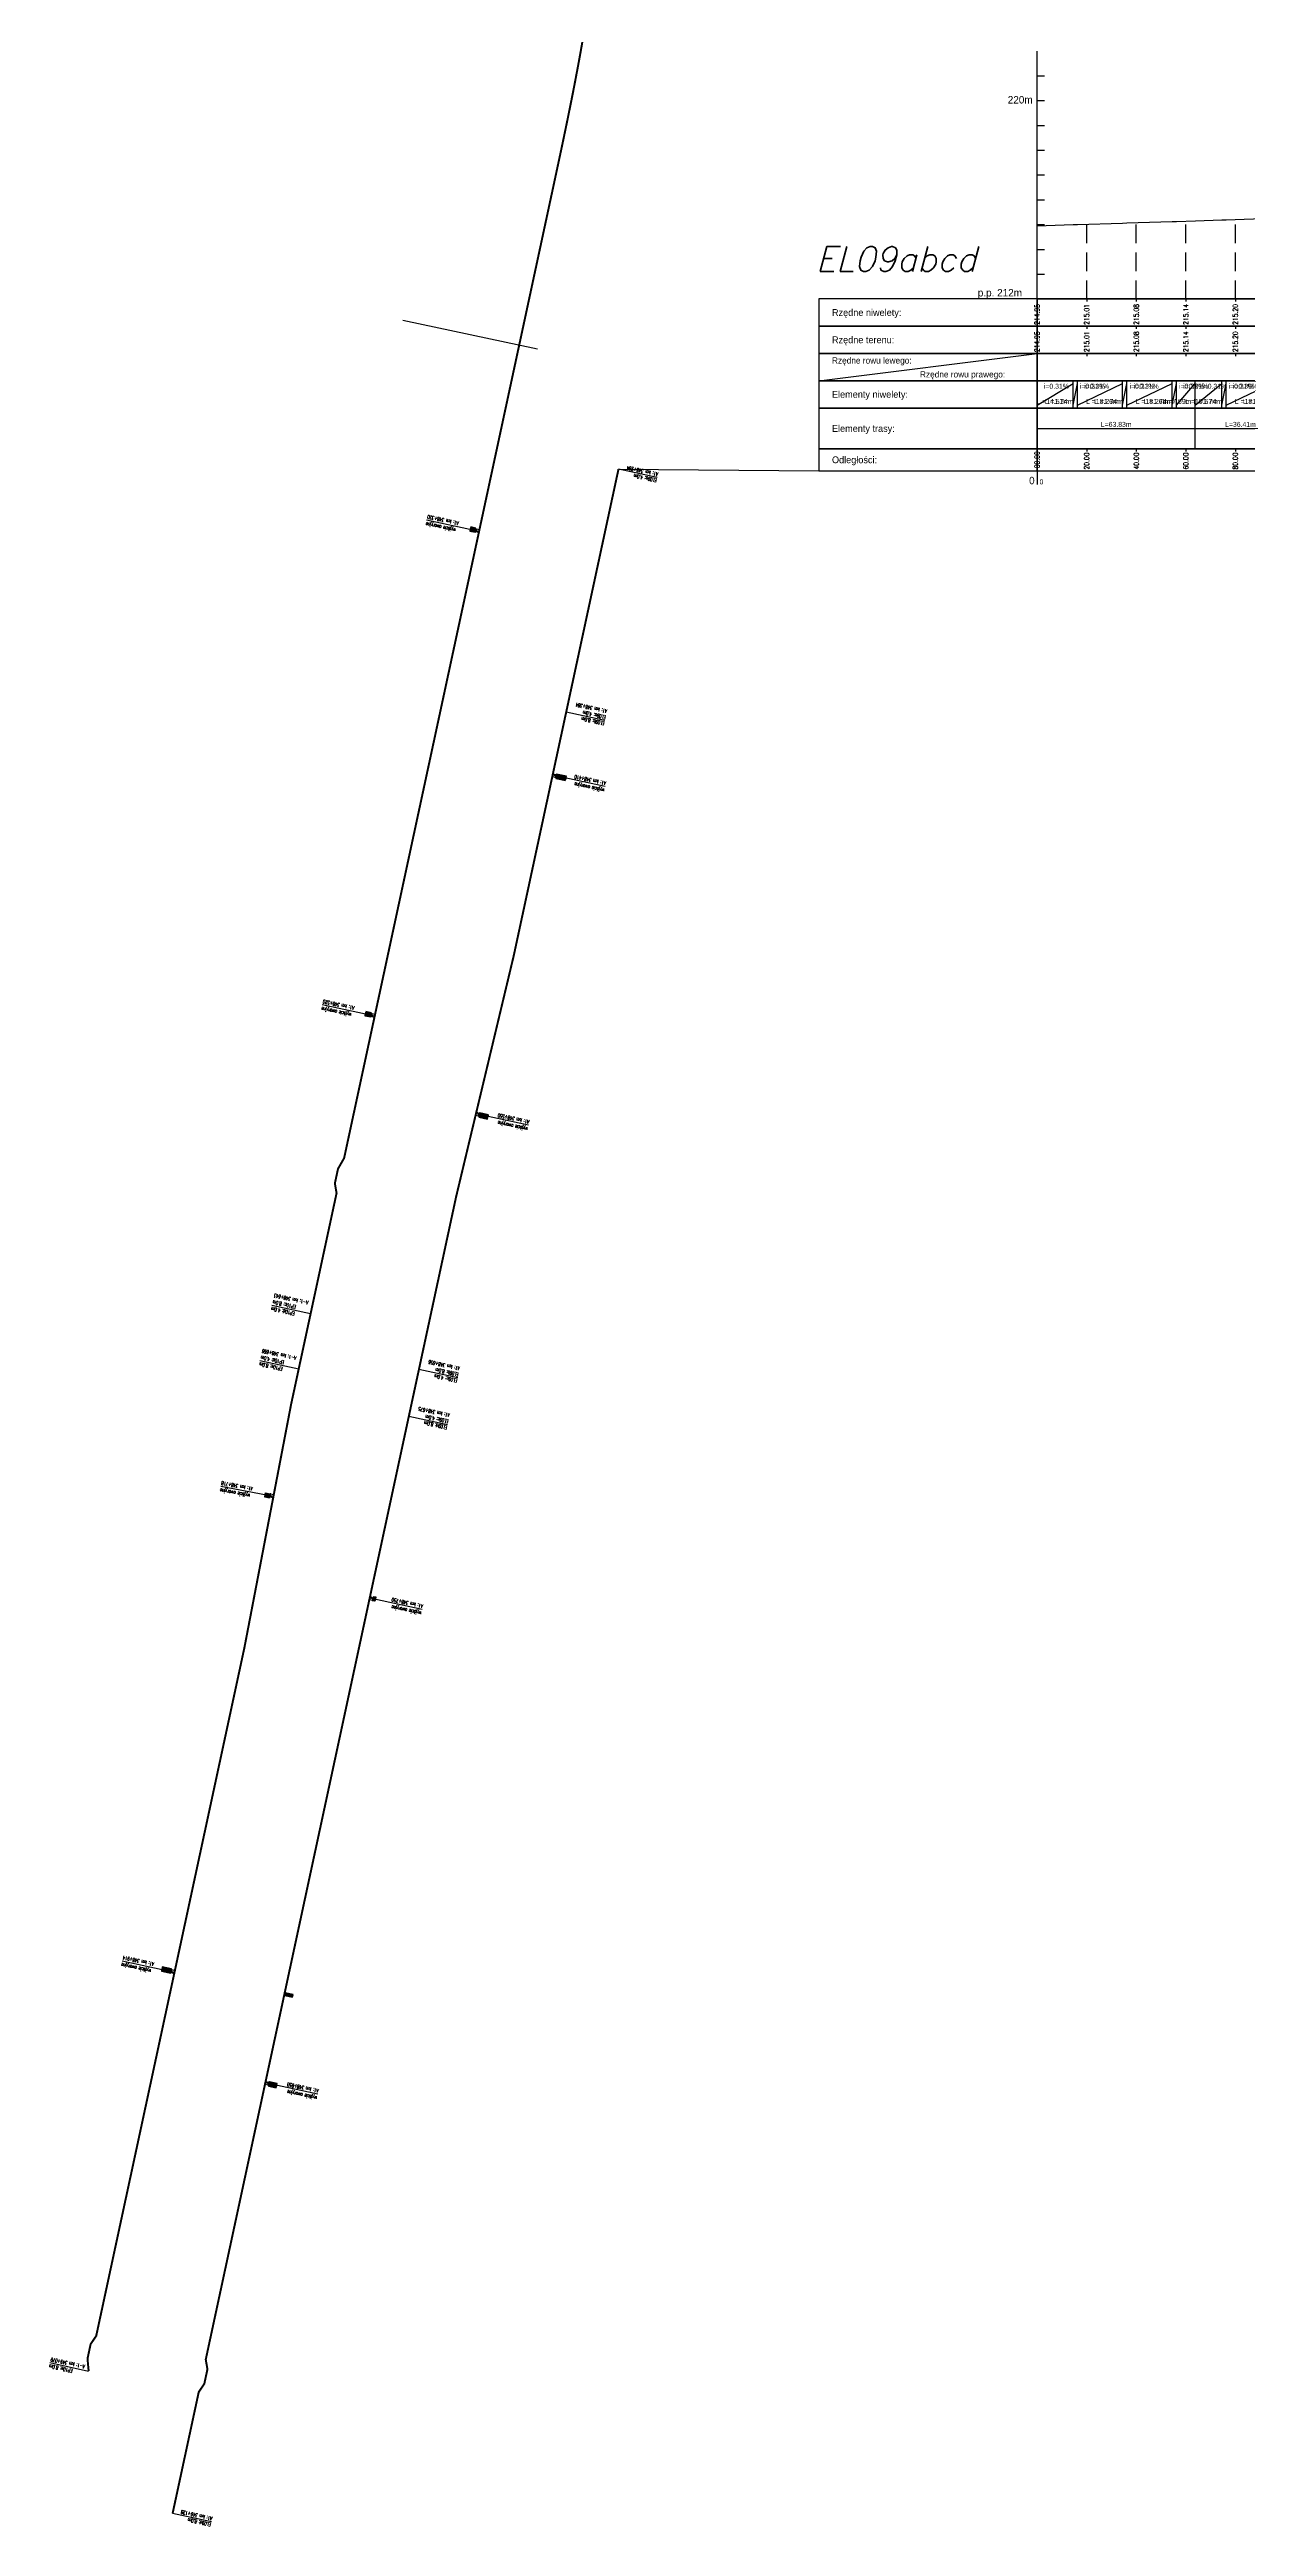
# Model space of a CAD drawing. Header units: metres. Extents: x 7399493 to 7407015, y 5696902 to 5712236.
# Drawn here: x 7405287 to 7405770, y 5699513 to 5700512 of the extents above; entities that cross this region are included whole.
import ezdxf

# ---------------------------------------------------------------- set-up
doc = ezdxf.new("R2010")
doc.units = ezdxf.units.M
doc.linetypes.add('DASHED', pattern=[0.75, 0.5, -0.25])
for name, color, linetype in [('Drzwi ewakuacyjne', 100, 'Continuous'), ('Drzwi ewakuacyjne_opis', 7, 'Continuous'), ('Ekran_akustyczny_4m_opis', 7, 'Continuous'), ('Ekran_akustyczny_8m', 100, 'Continuous'), ('Ekran_akustyczny_8m_opis', 7, 'Continuous'), ('pomoc', 140, 'Continuous'), ('PR_0', 7, 'Continuous'), ('PR_istniejacy_teren', 7, 'Continuous'), ('Schody ewakuacyjne', 100, 'Continuous')]:
    doc.layers.add(name, color=color, linetype=linetype)
doc.styles.add('simplex 0.60', font='simplex.shx', dxfattribs={"width": 0.6})
doc.styles.add('simplex 0.80', font='simplex.shx', dxfattribs={"width": 0.8})
doc.styles.add('Standard poch.', font='simplex.shx', dxfattribs={"oblique": 15})

# ---------------------------------------------------------------- blocks, each defined once
blk = doc.blocks.new('Wyjście awaryjne')
at = {"layer": 'Drzwi ewakuacyjne'}
blk.add_lwpolyline([(0, 0), (-1.4, 0, 0.414214), (0, -1.4)], format="xyb", close=True, dxfattribs=at)
blk = doc.blocks.new('*U18')
at = {"layer": 'Schody ewakuacyjne', "ltscale": 0.8}
blk.add_lwpolyline([(-0.97, 0), (-0.97, -3.24), (-0.9, -3.24), (-0.9, 0)], close=True, dxfattribs=at)
at = {"layer": 'Schody ewakuacyjne'}
for points in [[(-0.76, -3.24), (-0.76, 0)], [(-0.76, 0), (0.76, 0)], [(-0.7, 0.27), (0.7, 0.27)], [(-0.7, 0), (-0.7, 0.27), (0.7, 0.27), (0.7, 0)], [(-0.7, -3.24), (-0.7, 0)], [(-0.76, -3.24), (0.76, -3.24)], [(-0.7, -0.27), (0.7, -0.27)], [(-0.7, -0.54), (0.7, -0.54)], [(-0.7, -0.81), (0.7, -0.81)], [(-0.7, -1.08), (0.7, -1.08)], [(-0.7, -1.35), (0.7, -1.35)], [(-0.7, -1.62), (0.7, -1.62)], [(-0.7, -1.89), (0.7, -1.89)], [(-0.7, -2.16), (0.7, -2.16)], [(-0.7, -2.43), (0.7, -2.43)], [(-0.7, -2.7), (0.7, -2.7)], [(-0.7, -2.97), (0.7, -2.97)], [(-0.7, -3.24), (0.7, -3.24)], [(0.7, -3.24), (0.7, 0)], [(0.76, -3.24), (0.76, 0)]]:
    blk.add_lwpolyline(points, dxfattribs=at)
blk = doc.blocks.new('*U9')
at = {"layer": 'Schody ewakuacyjne', "ltscale": 0.8}
blk.add_lwpolyline([(-0.97, 0), (-0.97, -2.16), (-0.9, -2.16), (-0.9, 0)], close=True, dxfattribs=at)
at = {"layer": 'Schody ewakuacyjne'}
for points in [[(-0.76, -2.16), (-0.76, 0)], [(-0.76, 0), (0.76, 0)], [(-0.7, 0.27), (0.7, 0.27)], [(-0.7, 0), (-0.7, 0.27), (0.7, 0.27), (0.7, 0)], [(-0.7, -2.16), (-0.7, 0)], [(-0.76, -2.16), (0.76, -2.16)], [(-0.7, -0.27), (0.7, -0.27)], [(-0.7, -0.54), (0.7, -0.54)], [(-0.7, -0.81), (0.7, -0.81)], [(-0.7, -1.08), (0.7, -1.08)], [(-0.7, -1.35), (0.7, -1.35)], [(-0.7, -1.62), (0.7, -1.62)], [(-0.7, -1.89), (0.7, -1.89)], [(-0.7, -2.16), (0.7, -2.16)], [(0.7, -2.16), (0.7, 0)], [(0.76, -2.16), (0.76, 0)]]:
    blk.add_lwpolyline(points, dxfattribs=at)
blk = doc.blocks.new('*U10')
at = {"layer": 'Schody ewakuacyjne', "ltscale": 0.8}
blk.add_lwpolyline([(-0.97, 0), (-0.97, -3.78), (-0.9, -3.78), (-0.9, 0)], close=True, dxfattribs=at)
at = {"layer": 'Schody ewakuacyjne'}
for points in [[(-0.76, -3.78), (-0.76, 0)], [(-0.76, 0), (0.76, 0)], [(-0.7, 0.27), (0.7, 0.27)], [(-0.7, 0), (-0.7, 0.27), (0.7, 0.27), (0.7, 0)], [(-0.7, -3.78), (-0.7, 0)], [(-0.76, -3.78), (0.76, -3.78)], [(-0.7, -0.27), (0.7, -0.27)], [(-0.7, -0.54), (0.7, -0.54)], [(-0.7, -0.81), (0.7, -0.81)], [(-0.7, -1.08), (0.7, -1.08)], [(-0.7, -1.35), (0.7, -1.35)], [(-0.7, -1.62), (0.7, -1.62)], [(-0.7, -1.89), (0.7, -1.89)], [(-0.7, -2.16), (0.7, -2.16)], [(-0.7, -2.43), (0.7, -2.43)], [(-0.7, -2.7), (0.7, -2.7)], [(-0.7, -2.97), (0.7, -2.97)], [(-0.7, -3.24), (0.7, -3.24)], [(-0.7, -3.51), (0.7, -3.51)], [(-0.7, -3.78), (0.7, -3.78)], [(0.7, -3.78), (0.7, 0)], [(0.76, -3.78), (0.76, 0)]]:
    blk.add_lwpolyline(points, dxfattribs=at)
blk = doc.blocks.new('*U11')
at = {"layer": 'Schody ewakuacyjne', "ltscale": 0.8}
blk.add_lwpolyline([(-0.97, 0), (-0.97, -3.51), (-0.9, -3.51), (-0.9, 0)], close=True, dxfattribs=at)
at = {"layer": 'Schody ewakuacyjne'}
for points in [[(-0.76, -3.51), (-0.76, 0)], [(-0.76, 0), (0.76, 0)], [(-0.7, 0.27), (0.7, 0.27)], [(-0.7, 0), (-0.7, 0.27), (0.7, 0.27), (0.7, 0)], [(-0.7, -3.51), (-0.7, 0)], [(-0.76, -3.51), (0.76, -3.51)], [(-0.7, -0.27), (0.7, -0.27)], [(-0.7, -0.54), (0.7, -0.54)], [(-0.7, -0.81), (0.7, -0.81)], [(-0.7, -1.08), (0.7, -1.08)], [(-0.7, -1.35), (0.7, -1.35)], [(-0.7, -1.62), (0.7, -1.62)], [(-0.7, -1.89), (0.7, -1.89)], [(-0.7, -2.16), (0.7, -2.16)], [(-0.7, -2.43), (0.7, -2.43)], [(-0.7, -2.7), (0.7, -2.7)], [(-0.7, -2.97), (0.7, -2.97)], [(-0.7, -3.24), (0.7, -3.24)], [(-0.7, -3.51), (0.7, -3.51)], [(0.7, -3.51), (0.7, 0)], [(0.76, -3.51), (0.76, 0)]]:
    blk.add_lwpolyline(points, dxfattribs=at)
blk = doc.blocks.new('*U16')
at = {"layer": 'Schody ewakuacyjne', "ltscale": 0.8}
blk.add_lwpolyline([(-0.97, 0), (-0.97, -2.43), (-0.9, -2.43), (-0.9, 0)], close=True, dxfattribs=at)
at = {"layer": 'Schody ewakuacyjne'}
for points in [[(-0.76, -2.43), (-0.76, 0)], [(-0.76, 0), (0.76, 0)], [(-0.7, 0.27), (0.7, 0.27)], [(-0.7, 0), (-0.7, 0.27), (0.7, 0.27), (0.7, 0)], [(-0.7, -2.43), (-0.7, 0)], [(-0.76, -2.43), (0.76, -2.43)], [(-0.7, -0.27), (0.7, -0.27)], [(-0.7, -0.54), (0.7, -0.54)], [(-0.7, -0.81), (0.7, -0.81)], [(-0.7, -1.08), (0.7, -1.08)], [(-0.7, -1.35), (0.7, -1.35)], [(-0.7, -1.62), (0.7, -1.62)], [(-0.7, -1.89), (0.7, -1.89)], [(-0.7, -2.16), (0.7, -2.16)], [(-0.7, -2.43), (0.7, -2.43)], [(0.7, -2.43), (0.7, 0)], [(0.76, -2.43), (0.76, 0)]]:
    blk.add_lwpolyline(points, dxfattribs=at)
blk = doc.blocks.new('*U8')
at = {"layer": 'Schody ewakuacyjne', "ltscale": 0.8}
blk.add_lwpolyline([(-0.97, 0), (-0.97, -1.89), (-0.9, -1.89), (-0.9, 0)], close=True, dxfattribs=at)
at = {"layer": 'Schody ewakuacyjne'}
for points in [[(-0.76, -1.89), (-0.76, 0)], [(-0.76, 0), (0.76, 0)], [(-0.7, 0.27), (0.7, 0.27)], [(-0.7, 0), (-0.7, 0.27), (0.7, 0.27), (0.7, 0)], [(-0.7, -1.89), (-0.7, 0)], [(-0.76, -1.89), (0.76, -1.89)], [(-0.7, -0.27), (0.7, -0.27)], [(-0.7, -0.54), (0.7, -0.54)], [(-0.7, -0.81), (0.7, -0.81)], [(-0.7, -1.08), (0.7, -1.08)], [(-0.7, -1.35), (0.7, -1.35)], [(-0.7, -1.62), (0.7, -1.62)], [(-0.7, -1.89), (0.7, -1.89)], [(0.7, -1.89), (0.7, 0)], [(0.76, -1.89), (0.76, 0)]]:
    blk.add_lwpolyline(points, dxfattribs=at)
blk = doc.blocks.new('*U19')
at = {"layer": 'Schody ewakuacyjne', "ltscale": 0.8}
blk.add_lwpolyline([(-0.97, 0), (-0.97, -0.81), (-0.9, -0.81), (-0.9, 0)], close=True, dxfattribs=at)
at = {"layer": 'Schody ewakuacyjne'}
for points in [[(-0.76, -0.81), (-0.76, 0)], [(-0.76, 0), (0.76, 0)], [(-0.7, 0.27), (0.7, 0.27)], [(-0.7, 0), (-0.7, 0.27), (0.7, 0.27), (0.7, 0)], [(-0.7, -0.81), (-0.7, 0)], [(-0.76, -0.81), (0.76, -0.81)], [(-0.7, -0.27), (0.7, -0.27)], [(-0.7, -0.54), (0.7, -0.54)], [(-0.7, -0.81), (0.7, -0.81)], [(0.7, -0.81), (0.7, 0)], [(0.76, -0.81), (0.76, 0)]]:
    blk.add_lwpolyline(points, dxfattribs=at)
blk = doc.blocks.new('*U7')
at = {"layer": 'Schody ewakuacyjne', "ltscale": 0.8}
blk.add_lwpolyline([(-0.97, 0), (-0.97, -4.05), (-0.9, -4.05), (-0.9, 0)], close=True, dxfattribs=at)
at = {"layer": 'Schody ewakuacyjne'}
for points in [[(-0.76, -4.05), (-0.76, 0)], [(-0.76, 0), (0.76, 0)], [(-0.7, 0.27), (0.7, 0.27)], [(-0.7, 0), (-0.7, 0.27), (0.7, 0.27), (0.7, 0)], [(-0.7, -4.05), (-0.7, 0)], [(-0.76, -4.05), (0.76, -4.05)], [(-0.7, -0.27), (0.7, -0.27)], [(-0.7, -0.54), (0.7, -0.54)], [(-0.7, -0.81), (0.7, -0.81)], [(-0.7, -1.08), (0.7, -1.08)], [(-0.7, -1.35), (0.7, -1.35)], [(-0.7, -1.62), (0.7, -1.62)], [(-0.7, -1.89), (0.7, -1.89)], [(-0.7, -2.16), (0.7, -2.16)], [(-0.7, -2.43), (0.7, -2.43)], [(-0.7, -2.7), (0.7, -2.7)], [(-0.7, -2.97), (0.7, -2.97)], [(-0.7, -3.24), (0.7, -3.24)], [(-0.7, -3.51), (0.7, -3.51)], [(-0.7, -3.78), (0.7, -3.78)], [(-0.7, -4.05), (0.7, -4.05)], [(0.7, -4.05), (0.7, 0)], [(0.76, -4.05), (0.76, 0)]]:
    blk.add_lwpolyline(points, dxfattribs=at)
blk = doc.blocks.new('*U23')
at = {"layer": 'Schody ewakuacyjne', "ltscale": 0.8}
blk.add_lwpolyline([(-0.67, 0), (-0.67, -3.24), (-0.6, -3.24), (-0.6, 0)], close=True, dxfattribs=at)
at = {"layer": 'Schody ewakuacyjne'}
for points in [[(-0.46, -3.24), (-0.46, 0)], [(-0.46, 0), (0.46, 0)], [(-0.4, 0.27), (0.4, 0.27)], [(-0.4, 0), (-0.4, 0.27), (0.4, 0.27), (0.4, 0)], [(-0.4, -3.24), (-0.4, 0)], [(-0.46, -3.24), (0.46, -3.24)], [(-0.4, -0.27), (0.4, -0.27)], [(-0.4, -0.54), (0.4, -0.54)], [(-0.4, -0.81), (0.4, -0.81)], [(-0.4, -1.08), (0.4, -1.08)], [(-0.4, -1.35), (0.4, -1.35)], [(-0.4, -1.62), (0.4, -1.62)], [(-0.4, -1.89), (0.4, -1.89)], [(-0.4, -2.16), (0.4, -2.16)], [(-0.4, -2.43), (0.4, -2.43)], [(-0.4, -2.7), (0.4, -2.7)], [(-0.4, -2.97), (0.4, -2.97)], [(-0.4, -3.24), (0.4, -3.24)], [(0.4, -3.24), (0.4, 0)], [(0.46, -3.24), (0.46, 0)]]:
    blk.add_lwpolyline(points, dxfattribs=at)
blk = doc.blocks.new('*U225')
at = {"layer": 'pomoc', "color": 7, "linetype": 'Continuous', "lineweight": -3}
for p, q in [((0, 0), (0, 100)), ((0, 90), (3, 90)), ((0, 80), (3, 80)), ((0, 70), (3, 70)), ((0, 60), (3, 60)), ((0, 50), (3, 50)), ((0, 40), (3, 40)), ((0, 30), (3, 30)), ((0, 20), (3, 20)), ((0, 10), (3, 10)), ((0, 0), (844.51, 0)), ((0, -11), (0, -12.1)), ((20, -11), (20, -12.1)), ((40, -11), (40, -12.1)), ((60, -11), (60, -12.1)), ((80, -11), (80, -12.1)), ((-88, -33), (0, -22)), ((0, -22), (0, -23.1)), ((20, -22), (20, -23.1)), ((40, -22), (40, -23.1)), ((60, -22), (60, -23.1)), ((80, -22), (80, -23.1)), ((0, -60.5), (0, -61.6)), ((0, -69.3), (0, -74.8)), ((20, -60.5), (20, -61.6)), ((40, -60.5), (40, -61.6)), ((60, -60.5), (60, -61.6)), ((80, -60.5), (80, -61.6))]:
    blk.add_line(p, q, dxfattribs=at)
at = {"layer": 'pomoc', "color": 7, "linetype": 'DASHED', "lineweight": -3, "ltscale": 15}
for p, q in [((20, 0), (20, 30.13)), ((40, 0), (40, 30.76)), ((60, 0), (60, 31.38)), ((80, 0), (80, 32.04)), ((0, 0), (0, 29.51))]:
    blk.add_line(p, q, dxfattribs=at)
at = {"layer": 'pomoc', "color": 1, "linetype": 'Continuous', "lineweight": -3}
for p, q in [((0, 0), (0, -1.1)), ((20, 0), (20, -1.1)), ((40, 0), (40, -1.1)), ((60, 0), (60, -1.1)), ((80, 0), (80, -1.1)), ((0, -22), (0, -23.1)), ((20, -22), (20, -23.1)), ((40, -22), (40, -23.1)), ((60, -22), (60, -23.1)), ((80, -22), (80, -23.1)), ((0, -44), (0, -33)), ((0, -42.9), (14.51, -34.1)), ((14.51, -44), (14.51, -33)), ((14.51, -42.9), (16.25, -34.1)), ((16.25, -44), (16.25, -33)), ((16.25, -42.9), (34.51, -34.1)), ((34.51, -44), (34.51, -33)), ((34.51, -42.9), (36.25, -34.1)), ((36.25, -44), (36.25, -33)), ((36.25, -42.9), (54.51, -34.1)), ((54.51, -44), (54.51, -33)), ((54.51, -42.9), (56.25, -34.1)), ((56.25, -44), (56.25, -33)), ((56.25, -42.9), (63.83, -34.1)), ((63.83, -44), (63.83, -33)), ((63.83, -42.9), (74.51, -34.1)), ((74.51, -44), (74.51, -33)), ((74.51, -42.9), (76.25, -34.1)), ((76.25, -44), (76.25, -33)), ((76.25, -42.9), (94.51, -34.1)), ((0, -60.5), (0, -44)), ((63.83, -60.5), (63.83, -44)), ((0, -52.25), (63.83, -52.25)), ((63.83, -52.25), (100.25, -52.25))]:
    blk.add_line(p, q, dxfattribs=at)
at = {"layer": 'pomoc', "color": 7, "linetype": 'Continuous', "lineweight": -3}
for points in [[(0, -11), (0, 0), (-88, 0), (-88, -11)], [(0, -11), (844.51, -11), (844.51, 0), (0, 0)], [(0, -22), (0, -11), (-88, -11), (-88, -22)], [(0, -22), (844.51, -22), (844.51, -11), (0, -11)], [(0, -33), (0, -22), (-88, -22), (-88, -33)], [(0, -33), (0, -22), (-88, -22), (-88, -33)], [(0, -33), (844.51, -33), (844.51, -22), (0, -22)], [(0, -33), (844.51, -33), (844.51, -22), (0, -22)], [(0, -44), (0, -33), (-88, -33), (-88, -44)], [(0, -44), (844.51, -44), (844.51, -33), (0, -33)], [(0, -60.5), (0, -44), (-88, -44), (-88, -60.5)], [(0, -60.5), (844.51, -60.5), (844.51, -44), (0, -44)], [(0, -69.3), (0, -60.5), (-88, -60.5), (-88, -69.3)], [(0, -69.3), (844.51, -69.3), (844.51, -60.5), (0, -60.5)]]:
    blk.add_3dface(points, dxfattribs=at)
at = {"layer": 'pomoc', "color": 2, "linetype": 'Continuous', "lineweight": -3, "char_height": 3}
for s, insert, attachment_point in [('220m', (-1.8, 80.3), 6), ('p.p. 212m', (-15, 4), 2)]:
    blk.add_mtext(s, dxfattribs=dict(at, insert=insert, attachment_point=attachment_point))
at = {"layer": 'pomoc', "color": 7, "linetype": 'Continuous', "lineweight": -3, "attachment_point": 4}
for s, insert, char_height in [('Rzędne niwelety:', (-82.75, -5.9), 2.75), ('Rzędne terenu:', (-82.75, -16.9), 2.75), ('Rzędne rowu lewego:', (-82.75, -25.2), 2.5), ('Elementy niwelety:', (-82.75, -38.9), 2.75), ('Elementy trasy:', (-82.75, -52.65), 2.75), ('Odległości:', (-82.75, -65.3), 2.75)]:
    blk.add_mtext(s, dxfattribs=dict(at, insert=insert, char_height=char_height))
at = {"layer": 'pomoc', "color": 1, "linetype": 'Continuous', "lineweight": -3, "insert": (-47.25, -30.8), "char_height": 2.5, "attachment_point": 4}
blk.add_mtext('Rzędne rowu prawego:', dxfattribs=at)
blk = doc.blocks.new('*U223')
at = {"layer": 'pomoc', "color": 1, "linetype": 'Continuous', "lineweight": -3, "char_height": 2, "attachment_point": 6, "rotation": 89.99998, "style": 'simplex 0.80'}
for s, insert in [('214.95', (7403792.32, 5700412.7)), ('215.01', (7403812.32, 5700412.7)), ('215.08', (7403832.32, 5700412.7)), ('215.14', (7403852.32, 5700412.7)), ('215.20', (7403872.32, 5700412.7))]:
    blk.add_mtext(s, dxfattribs=dict(at, insert=insert))
blk = doc.blocks.new('*U222')
at = {"layer": 'pomoc', "color": 1, "linetype": 'Continuous', "lineweight": -3, "char_height": 2, "attachment_point": 6, "rotation": 89.99998, "style": 'simplex 0.80'}
for s, insert in [('214.95', (7403792.32, 5700401.7)), ('215.01', (7403812.32, 5700401.7)), ('215.08', (7403832.32, 5700401.7)), ('215.14', (7403852.32, 5700401.7)), ('215.20', (7403872.32, 5700401.7))]:
    blk.add_mtext(s, dxfattribs=dict(at, insert=insert))
blk = doc.blocks.new('*U221')
at = {"layer": 'PR_0', "color": 1, "linetype": 'Continuous', "lineweight": -3, "char_height": 2}
for s, insert, attachment_point in [('i=0.31%', (7403795.07, 5700378.54), 7), ('i=0.31%', (7403809.58, 5700378.54), 7), ('i=0.31%', (7403811.32, 5700378.54), 7), ('i=0.31%', (7403829.58, 5700378.54), 7), ('i=0.31%', (7403831.32, 5700378.54), 7), ('i=0.31%', (7403849.58, 5700378.54), 7), ('i=0.31%', (7403851.32, 5700378.54), 7), ('i=0.31%', (7403858.91, 5700378.54), 7), ('i=0.31%', (7403869.58, 5700378.54), 7), ('i=0.39%', (7403871.32, 5700378.54), 7), ('L =14.51m', (7403805.21, 5700372.41), 9), ('L =1.74m', (7403806.95, 5700372.41), 9), ('L =18.26m', (7403825.21, 5700372.41), 9), ('L =1.74m', (7403826.95, 5700372.41), 9), ('L =18.26m', (7403845.21, 5700372.41), 9), ('L =1.74m', (7403846.95, 5700372.41), 9), ('L =7.59m', (7403854.53, 5700372.41), 9), ('L =10.67m', (7403865.21, 5700372.41), 9), ('L =1.74m', (7403866.95, 5700372.41), 9), ('L =18.26m', (7403885.21, 5700372.41), 9), ('L =1.74m', (7403886.95, 5700372.41), 9)]:
    blk.add_mtext(s, dxfattribs=dict(at, insert=insert, attachment_point=attachment_point))
blk = doc.blocks.new('*U220')
at = {"layer": 'pomoc', "color": 1, "linetype": 'Continuous', "lineweight": -3, "char_height": 2, "attachment_point": 8}
for s, insert in [('L=63.83m', (7403824.24, 5700363.16)), ('L=36.41m', (7403874.37, 5700363.16))]:
    blk.add_mtext(s, dxfattribs=dict(at, insert=insert))
blk = doc.blocks.new('*U219')
at = {"layer": 'pomoc', "color": 1, "linetype": 'Continuous', "lineweight": -3, "char_height": 2, "attachment_point": 5, "rotation": 90, "style": 'simplex 0.80'}
for s, insert in [('00.00', (7403792.32, 5700349.89)), ('20.00', (7403812.32, 5700349.39)), ('40.00', (7403832.32, 5700349.39)), ('60.00', (7403852.32, 5700349.39)), ('80.00', (7403872.32, 5700349.39))]:
    blk.add_mtext(s, dxfattribs=dict(at, insert=insert))
blk = doc.blocks.new('*U218')
at = {"layer": 'pomoc', "color": 1, "linetype": 'Continuous', "lineweight": -3}
for insert, char_height, attachment_point in [((7403791.32, 5700339.99), 3, 9), ((7403793.32, 5700339.98), 2, 7)]:
    blk.add_mtext('0', dxfattribs=dict(at, insert=insert, char_height=char_height, attachment_point=attachment_point))

msp = doc.modelspace()

# ---------------------------------------------------------------- linework, layer by layer
at = {"layer": 'Drzwi ewakuacyjne_opis'}
for p, q in [((7405438.64, 5700322.61), (7405459.8, 5700318.05)), ((7405510.61, 5700215.04), (7405489.44, 5700219.6)), ((7405396.53, 5700127.09), (7405417.7, 5700122.53)), ((7405479.68, 5700078.44), (7405458.53, 5700083.05)), ((7405355.58, 5699932.87), (7405376.84, 5699928.79)), ((7405436.83, 5699883.14), (7405415.66, 5699887.69)), ((7405315.78, 5699741.44), (7405336.95, 5699736.89)), ((7405394.73, 5699687.62), (7405373.56, 5699692.18))]:
    msp.add_line(p, q, dxfattribs=at)
at = {"layer": 'Ekran_akustyczny_4m_opis'}
for p, q in [((7405531.67, 5700339.65), (7405516.02, 5700343.02)), ((7405510.56, 5700241.65), (7405494.92, 5700245.02)), ((7405376.2, 5700005.82), (7405391.84, 5700002.45)), ((7405371.39, 5699983.49), (7405387.03, 5699980.13)), ((7405451.17, 5699976.54), (7405435.52, 5699979.91)), ((7405447.1, 5699957.65), (7405431.45, 5699961.02))]:
    msp.add_line(p, q, dxfattribs=at)
at = {"layer": 'Ekran_akustyczny_8m', "flags": 128}
msp.add_lwpolyline([(7405302.29, 5699575.96, 0.8, 0.8, 0), (7405301.83, 5699580.94, 0.8, 0.8, 0), (7405303.09, 5699586.8, 0.8, 0.8, 0), (7405305.34, 5699590.11, 0.8, 0.8, 0), (7405365.1, 5699867.61, 0.8, 0.8, 0), (7405383.95, 5699965.8, 0.8, 0.8, 0), (7405387.03, 5699980.13, 0.8, 0.8, 0), (7405391.84, 5700002.45, 0.8, 0.8, 0), (7405402.3, 5700051.03, 0.8, 0.8, 0), (7405401.62, 5700054.97, 0.8, 0.8, 0), (7405402.88, 5700060.84, 0.8, 0.8, 0), (7405405.35, 5700065.19, 0.8, 0.8, 0), (7405451.7, 5700280.43, 0.8, 0.8, 0), (7405475.95, 5700393, 0.8, 0.8, 0), (7405489.2, 5700454.55, 0.8, 0.8, 0.000227), (7405491.47, 5700465.12, 0.8, 0.8, 0.000453), (7405492.6, 5700470.39, 0.8, 0.8, 0.000907), (7405494.45, 5700479.19, 0.8, 0.8, 0.001134), (7405495.9, 5700486.22, 0.8, 0.8, 0.001587), (7405497.6, 5700494.66, 0.8, 0.8, 0.001814), (7405499.02, 5700502.04, 0.8, 0.8, 0.002267), (7405500.56, 5700510.33, 0.8, 0.8, 0.002494), (7405501.88, 5700517.87, 0.8, 0.8, 0.002947)], format="xyseb", dxfattribs=at)
at = {"layer": 'Ekran_akustyczny_8m'}
msp.add_lwpolyline([(7405516.02, 5700343.02, 0.8, 0.8, 0), (7405502.58, 5700280.62, 0.8, 0.8, 0), (7405494.92, 5700245.02, 0.8, 0.8, 0), (7405473.74, 5700146.69, 0.8, 0.8, 0), (7405466.07, 5700114.59, 0.8, 0.8, 0), (7405450.54, 5700049.65, 0.8, 0.8, 0), (7405435.52, 5699979.91, 0.8, 0.8, 0), (7405431.45, 5699961.02, 0.8, 0.8, 0), (7405349.53, 5699580.6, 0.8, 0.8, 0), (7405350.21, 5699576.65, 0.8, 0.8, 0), (7405348.95, 5699570.79, 0.8, 0.8, 0), (7405346.7, 5699567.48, 0.8, 0.8, 0), (7405346.62, 5699567.08, 0.8, 0.8, 0), (7405336.16, 5699518.51, 0, 0, 0)], format="xyseb", dxfattribs=at)
at = {"layer": 'Ekran_akustyczny_8m_opis'}
for p, q in [((7405371.39, 5699983.49), (7405387.03, 5699980.13)), ((7405286.65, 5699579.33), (7405302.29, 5699575.96)), ((7405351.8, 5699515.14), (7405336.16, 5699518.51))]:
    msp.add_line(p, q, dxfattribs=at)
at = {"layer": 'pomoc', "ltscale": 0.05}
msp.add_line((7405483.38, 5700391.4), (7405429.04, 5700403.02), dxfattribs=at)
at = {"layer": 'pomoc', "color": 4, "linetype": 'Continuous', "lineweight": 25}
msp.add_line((7405516.02, 5700343.02), (7405596.89, 5700342.42), dxfattribs=at)
at = {"layer": 'PR_istniejacy_teren', "color": 7, "linetype": 'Continuous', "lineweight": -3, "ltscale": 4}
for p, q in [((7405684.89, 5700441.23), (7405699.4, 5700441.69)), ((7405699.4, 5700441.69), (7405701.14, 5700441.74)), ((7405701.14, 5700441.74), (7405719.4, 5700442.31)), ((7405719.4, 5700442.31), (7405721.14, 5700442.37)), ((7405721.14, 5700442.37), (7405739.4, 5700442.94)), ((7405739.4, 5700442.94), (7405741.14, 5700442.99)), ((7405741.14, 5700442.99), (7405748.73, 5700443.23)), ((7405748.73, 5700443.23), (7405759.4, 5700443.56)), ((7405759.4, 5700443.56), (7405761.14, 5700443.61)), ((7405761.14, 5700443.61), (7405779.4, 5700444.33))]:
    msp.add_line(p, q, dxfattribs=at)

# ---------------------------------------------------------------- block references
at = {"color": 1, "linetype": 'Continuous', "lineweight": 25, "rotation": 77.845566293967}
msp.add_blockref('*U23', (7405381.48, 5699728.04), dxfattribs=at)
at = {"layer": 'Drzwi ewakuacyjne', "xscale": -1}
for p, rotation in [((7405459.95, 5700318.73), 257.7018544552326), ((7405489.3, 5700218.92), 77.84659069817357), ((7405417.85, 5700123.21), 257.701823201013), ((7405458.36, 5700082.37), 76.57284225099531), ((7405376.98, 5699929.48), 259.1359706693428), ((7405415.52, 5699887.01), 77.84659083275103), ((7405337.1, 5699737.57), 257.8465907626875), ((7405381.14, 5699727.39), 77.84659076268741), ((7405373.41, 5699691.49), 77.84659079274552)]:
    msp.add_blockref('Wyjście awaryjne', p, dxfattribs=dict(at, rotation=rotation))
at = {"layer": 'pomoc', "color": 30, "linetype": 'Continuous', "lineweight": -3}
for name, p in [('*U225', (7405684.89, 5700411.72)), ('*U223', (1892.57, -3.06)), ('*U222', (1892.57, -3.06)), ('*U221', (1892.57, -3.06)), ('*U220', (1892.57, -3.06)), ('*U219', (1892.57, -3.06)), ('*U218', (1892.57, -3.06))]:
    msp.add_blockref(name, p, dxfattribs=at)
at = {"layer": 'Schody ewakuacyjne'}
for name, p, rotation in [('*U9', (7405458.34, 5700318.36), 257.8471494830298), ('*U7', (7405490.91, 5700219.28), 77.84357438893993), ('*U16', (7405416.23, 5700122.85), 257.8466569321944), ('*U11', (7405459.98, 5700082.69), 76.55496662816915), ('*U10', (7405335.48, 5699737.2), 257.8471182288101), ('*U18', (7405375.02, 5699691.86), 77.84711827570536)]:
    msp.add_blockref(name, p, dxfattribs=dict(at, rotation=rotation))
at = {"layer": 'Schody ewakuacyjne', "extrusion": (0, 0, -1)}
for name, p, rotation in [('*U8', (-7405375.37, 5699929.07), 100.8640847261152), ('*U19', (-7405417.13, 5699887.38), 282.1534911554339)]:
    msp.add_blockref(name, p, dxfattribs=dict(at, rotation=rotation))

# ---------------------------------------------------------------- texts
at = {"layer": 'Drzwi ewakuacyjne_opis', "char_height": 1.5, "style": 'simplex 0.60'}
for s, insert, attachment_point, rotation in [('wyjście awaryjne', (7405438.55, 5700322.19), 9, 167.84663), ('A1: km 348+320', (7405439.08, 5700324.62), 9, 167.84663), ('wyjście awaryjne', (7405510.52, 5700214.62), 7, 167.84659), ('A1: km 348+410', (7405511.05, 5700217.06), 7, 167.84659), ('wyjście awaryjne', (7405396.44, 5700126.67), 9, 167.84663), ('A1: km 348+520', (7405396.97, 5700129.1), 9, 167.84663), ('wyjście awaryjne', (7405479.59, 5700078.02), 7, 167.70182), ('A1: km 348+550', (7405480.12, 5700080.45), 7, 167.70182), ('wyjście awaryjne', (7405355.5, 5699932.45), 9, 169.1364), ('A1: km 348+718', (7405355.97, 5699934.89), 9, 169.1364), ('A1: km 348+750', (7405437.27, 5699885.15), 7, 167.84659), ('wyjście awaryjne', (7405436.74, 5699882.72), 7, 167.84659), ('wyjście awaryjne', (7405315.69, 5699741.03), 9, 167.84663), ('A1: km 348+914', (7405316.22, 5699743.46), 9, 167.84663), ('wyjście awaryjne', (7405394.64, 5699687.2), 7, 167.84659), ('A1: km 348+950', (7405395.16, 5699689.63), 7, 167.84659)]:
    msp.add_mtext(s, dxfattribs=dict(at, insert=insert, attachment_point=attachment_point, rotation=rotation))
at = {"layer": 'Ekran_akustyczny_4m_opis', "char_height": 1.5, "rotation": 167.84659, "style": 'simplex 0.60'}
for s, insert, attachment_point in [('A1: km 348+284', (7405532.1, 5700341.67), 7), ('EL09a: 4.0m', (7405531.57, 5700339.2), 7), ('A1: km 348+384', (7405511.53, 5700246.13), 7), ('EL09a: 4.0m', (7405511, 5700243.67), 7), ('EP10d: 4.0m', (7405376.07, 5700005.21), 9), ('A-1: km 348+666', (7405372.39, 5699988.17), 9), ('EP10d: 4.0m', (7405371.82, 5699985.52), 9), ('EL09c: 4.0m', (7405451.07, 5699976.09), 7), ('A1: km 348+675', (7405448.06, 5699962.13), 7), ('EL09c: 4.0m', (7405447.53, 5699959.67), 7)]:
    msp.add_mtext(s, dxfattribs=dict(at, insert=insert, attachment_point=attachment_point))
at = {"layer": 'Ekran_akustyczny_8m_opis', "char_height": 1.5, "rotation": 167.84659, "style": 'simplex 0.60'}
for s, insert, attachment_point in [('EL09b: 8.0m', (7405510.46, 5700241.2), 7), ('EP10c: 8.0m', (7405376.63, 5700007.86), 9), ('A-1: km 348+643', (7405377.2, 5700010.5), 9), ('EP10e: 8.0m', (7405371.25, 5699982.87), 9), ('A1: km 348+656', (7405452.13, 5699981.02), 7), ('EL09b: 8.0m', (7405451.6, 5699978.56), 7), ('EL09d: 8.0m', (7405447, 5699957.2), 7), ('EP10e: 8.0m', (7405286.52, 5699578.72), 9), ('A-1: km 349+079', (7405287.09, 5699581.36), 9), ('A1: km 349+128', (7405352.24, 5699517.16), 7), ('EL09d: 8.0m', (7405351.7, 5699514.69), 7)]:
    msp.add_mtext(s, dxfattribs=dict(at, insert=insert, attachment_point=attachment_point))
at = {"layer": 'pomoc', "style": 'Standard poch.', "oblique": 15}
msp.add_text('EL09abcd', height=10, dxfattribs=at).set_placement((7405595.64, 5700422.85))

doc.saveas('drawing.dxf')
